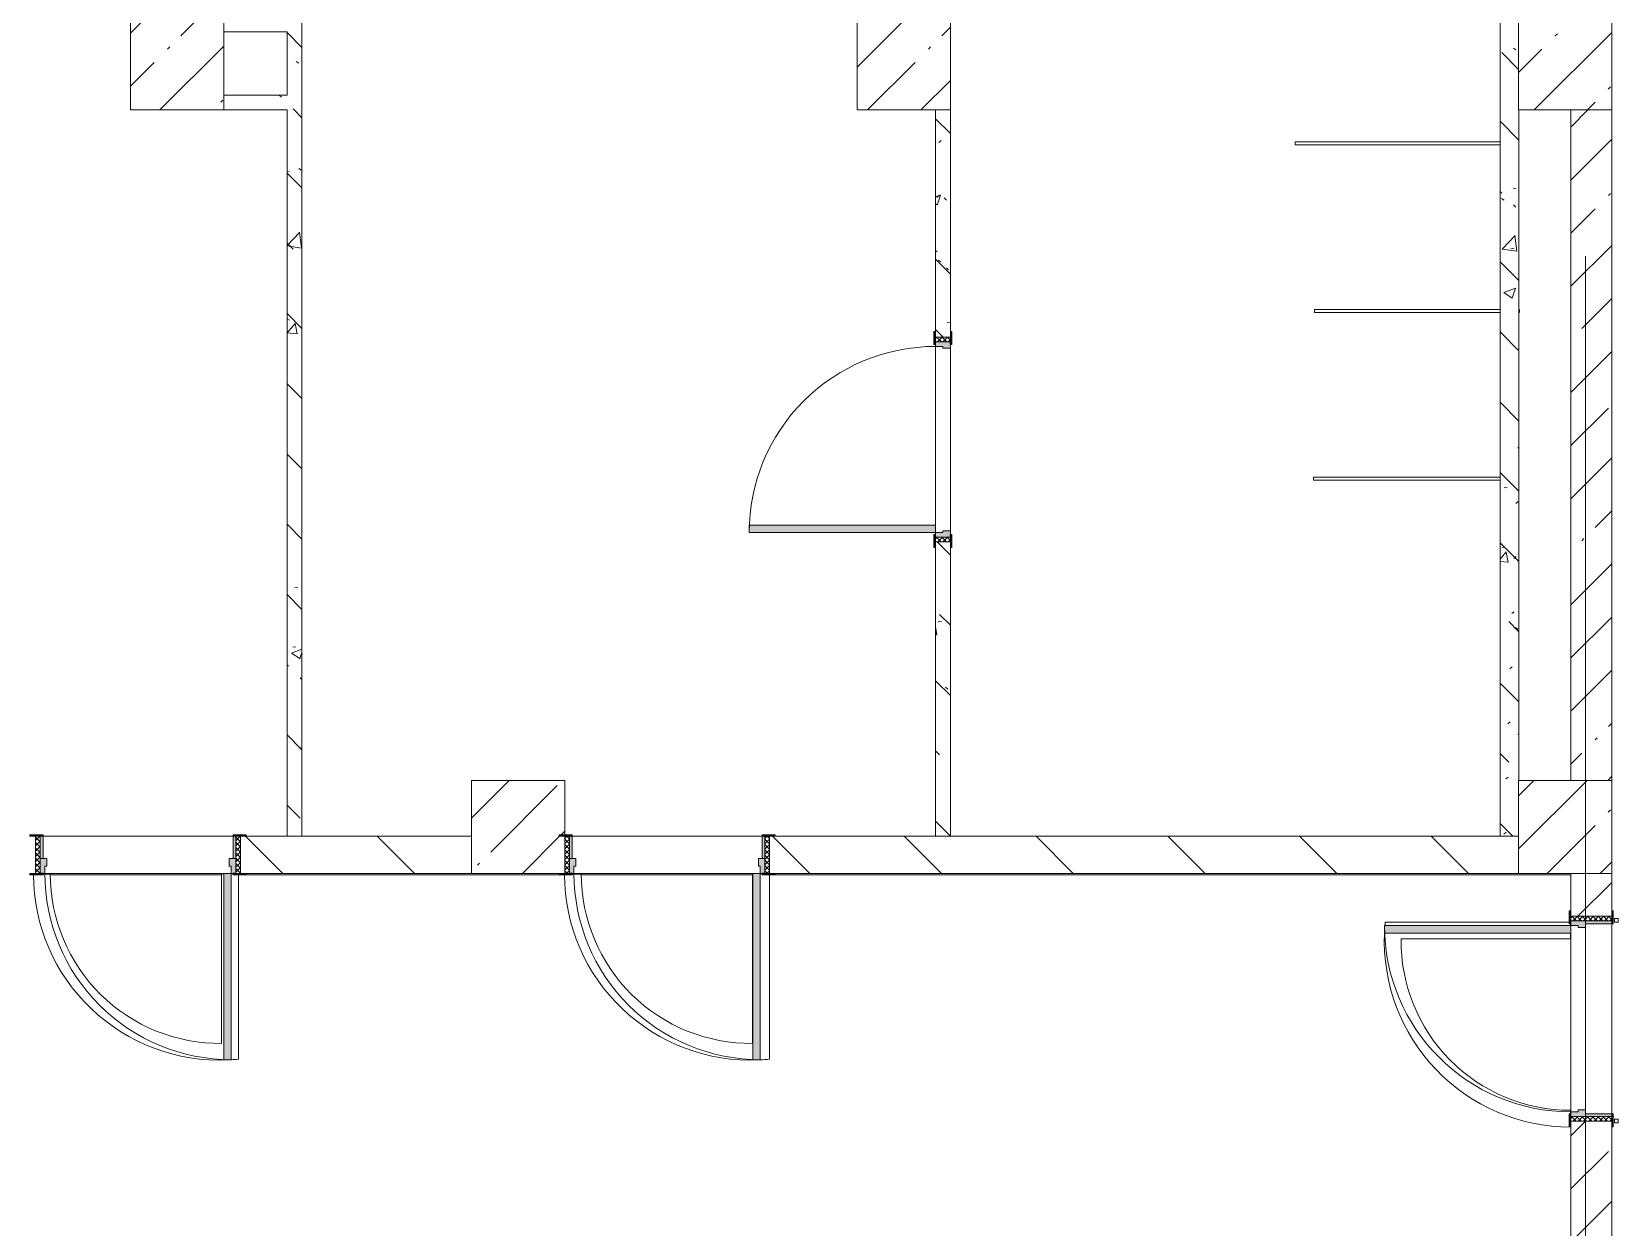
# Model space of a CAD drawing. Header units: millimetres. Extents: x 81633 to 280618, y -8553 to 29000.
# Drawn here: x 221721 to 230237, y 16700 to 23120 of the extents above; entities that cross this region are included whole.
import ezdxf

# ---------------------------------------------------------------- set-up
doc = ezdxf.new("R2010")
doc.units = ezdxf.units.MM
for name, color, linetype, lineweight, true_color in [('A-DOOR-4', 7, 'Continuous', 5, 0xe2e2e2), ('A-DOOR-5', 7, 'Continuous', 5, 0xaaaaaa), ('A-DOOR-FRAM-2', 7, 'Continuous', 5, 0xe2e2e2), ('A-DOOR-FRAM-4', 7, 'Continuous', 5, 0xaaaaaa), ('A-FLOR-2', 7, 'Continuous', 5, 0xaaaaaa), ('I-WALL-7', 7, 'Continuous', 5, 0x787878)]:
    doc.layers.add(name, color=color, linetype=linetype, lineweight=lineweight, true_color=true_color)
for name, color, linetype, lineweight in [('A-GENM-7', 7, 'Continuous', 5), ('A-WALL', 7, 'Continuous', 9), ('A-WALL-2', 7, 'Continuous', 5), ('I-WALL-5', 7, 'Continuous', 5), ('S-COLS-2', 7, 'Continuous', 5), ('Оси', 7, 'Continuous', 9)]:
    doc.layers.add(name, color=color, linetype=linetype, lineweight=lineweight)
pattern_1 = [(45, (145501.93, 0), (-285.1231, 285.1231), []), (45, (145787.05, 0), (-285.1231, 285.1231), [504.031, -100.806, 16.764, -84.042])]
pattern_2 = [(135, (145501.93, 0), (-377.1708, -377.1708), [533.4, -88.9, 17.78, -88.9]), (135, (145501.93, 376.94), (-377.1708, -377.1708), []), (50, (145501.93, 0), (637.6445, -55.7866), [66.675, -733.425]), (355, (145501.9, 0), (-123.3494, 668.699), [53.34, -586.74]), (100.451, (145555.07, -4.65), (514.299, 612.908), [56.665, -623.315]), (46.184, (145501.9, 177.8), (948.7764, -147.15), [100.012, -1100.137]), (96.636, (145581, 165.5), (830.909, 865.997), [84.998, -934.973]), (351.184, (145501.9, 177.8), (830.918, 865.988), [80.01, -880.11]), (21, (145590.83, 133.35), (530.6506, -357.9283), [66.675, -733.425]), (326, (145590.8, 133.35), (216.308, 644.6585), [53.34, -586.74]), (71.451, (145635.05, 103.5), (746.9596, 286.7243), [56.665, -623.315]), (37.5, (145501.93, 0), (10.81053, 295.9426), [16.764, -562.864, 16.764, -578.866, -588.962]), (37.5, (145501.93, 0), (10.81053, 295.9426), [-1175.258, 16.764, -572.198]), (7.5, (145501.93, 0), (233.8692, 350.6318), [16.764, -322.834, 16.764, -549.529, -224.472]), (7.5, (145501.93, 0), (233.8692, 350.6318), [-905.891, 16.764, -207.708]), (327.5, (145303.68, 0), (474.5678, -20.0513), [16.764, -205.486, 16.764, -676.656, -920.115]), (327.5, (145303.68, 0), (474.5678, -20.0513), [-915.67, 16.764, -903.351]), (317.5, (145214.8, 0), (518.4522, 88.9934), [16.764, -272.161, 16.764, -443.738, -653.415]), (317.5, (145214.8, 0), (518.4522, 88.9934), [-749.427, 16.764, -636.651])]

# ---------------------------------------------------------------- blocks, each defined once
blk = doc.blocks.new('BSC_Колонна _Прямоугольная - 500х500-23287078-2_3_3_птичка')
at = {"layer": 'S-COLS-2'}
h = blk.add_hatch(dxfattribs=at)
h.set_pattern_fill('FP_89', color=256, style=0, pattern_type=2)
h.set_pattern_definition([(45, (-84450, -22950), (-285.1231, 285.1231), []), (45, (-84164.88, -22950), (-285.1231, 285.1231), [504.031, -100.806, 16.764, -84.042])])
h.paths.add_polyline_path([(-250, -250), (250, -250), (250, 250), (-250, 250)])
for p, q in [((250, 250), (-250, 250)), ((-250, 250), (-250, -250)), ((250, -250), (250, 250)), ((-250, -250), (250, -250))]:
    blk.add_line(p, q, dxfattribs=at)
blk = doc.blocks.new('BSC_Колонна _Прямоугольная - 500х500-V132-2_3_3_птичка')
at = {"layer": 'S-COLS-2'}
h = blk.add_hatch(dxfattribs=at)
h.set_pattern_fill('FP_108', color=256, style=0, pattern_type=2)
h.set_pattern_definition([(45, (-77000, -22950), (-285.1231, 285.1231), []), (45, (-76714.88, -22950), (-285.1231, 285.1231), [504.031, -100.806, 16.764, -84.042])])
h.paths.add_polyline_path([(-250, -250), (250, -250), (250, 250), (-250, 250)])
for p, q in [((250, 250), (-250, 250)), ((-250, 250), (-250, -250)), ((250, -250), (250, 250)), ((-250, -250), (250, -250))]:
    blk.add_line(p, q, dxfattribs=at)
blk = doc.blocks.new('110_Дверь_СКБ_1Ст_Внутренняя1 - Д-4 1100x2100h_су мгн-V136-2_3_3_птичка')
at = {"layer": 'A-DOOR-4'}
h = blk.add_hatch(color=256, dxfattribs=at)
h.paths.add_polyline_path([(-512.5, 40), (-512.5, -40), (-477.5, -40), (-477.5, 0), (-487.5, 0), (-487.5, 40)])
h.paths.add_polyline_path([(502.5, 0), (502.5, -40), (537.5, -40), (537.5, 40), (512.5, 40), (512.5, 0)])
at = {"layer": 'A-DOOR-5'}
h = blk.add_hatch(dxfattribs=at)
h.set_pattern_fill('FP_8', color=256, style=0, pattern_type=2)
h.set_pattern_definition([(135, (1751.41, 104.685), (-14.14214, -14.14214), []), (225, (1751.41, 104.685), (14.14214, -14.14214), [])])
h.paths.add_polyline_path([(537.5, -40), (562.5, -40), (562.5, 40), (537.5, 40)])
at = {"layer": 'A-DOOR-FRAM-2'}
for points in [[(-487.5, 1040), (-487.5, 40), (-447.5, 40), (-447.5, 1040)], [(-567.5, 40), (-497.5, 40), (-497.5, 48), (-567.5, 48)], [(522.5, 40), (592.5, 40), (592.5, 48), (522.5, 48)], [(-567.5, -48), (-497.5, -48), (-497.5, -40), (-567.5, -40)], [(522.5, -48), (592.5, -48), (592.5, -40), (522.5, -40)]]:
    blk.add_hatch(color=256, dxfattribs=at).paths.add_polyline_path(points)
at = {"layer": 'A-DOOR-FRAM-4'}
h = blk.add_hatch(dxfattribs=at)
h.set_pattern_fill('FP_9', color=256, style=0, pattern_type=2)
h.set_pattern_definition([(45, (-371.384, 104.685), (-14.1421, 14.1421), []), (135, (-371.384, 104.685), (-14.1421, -14.1421), [])])
h.paths.add_polyline_path([(-537.5, -40), (-512.5, -40), (-512.5, 40), (-537.5, 40)])
at = {"layer": 'A-DOOR-5'}
for p, q in [((-487.5, 1040), (-487.5, 40)), ((-447.5, 1040), (-487.5, 1040)), ((-447.5, 40), (-447.5, 1040)), ((-487.5, 40), (-447.5, 40))]:
    blk.add_line(p, q, dxfattribs=at)
blk.add_arc((-487.5, 40), 1000, 360, 90, dxfattribs=at)
at = {"layer": 'A-DOOR-FRAM-4'}
for p, q in [((-497.5, 48), (-567.5, 48)), ((-567.5, 48), (-567.5, 40)), ((-567.5, 40), (-497.5, 40)), ((-512.5, 40), (-537.5, 40)), ((-537.5, 40), (-537.5, -40)), ((-487.5, 40), (-512.5, 40)), ((-512.5, 40), (-512.5, -40)), ((-512.5, -40), (-512.5, 40)), ((-497.5, 40), (-512.5, 40)), ((-512.5, 40), (-512.5, 39)), ((-512.5, 39), (-497.5, 39)), ((-497.5, 40), (-497.5, 48)), ((-497.5, 39), (-497.5, 40)), ((-487.5, 0), (-487.5, 40)), ((-477.5, 0), (-487.5, 0)), ((-477.5, -40), (-477.5, 0)), ((512.5, 0), (502.5, 0)), ((502.5, 0), (502.5, -40)), ((512.5, 40), (512.5, 0)), ((537.5, 40), (512.5, 40)), ((592.5, 48), (522.5, 48)), ((522.5, 48), (522.5, 40)), ((537.5, 40), (522.5, 40)), ((522.5, 40), (522.5, 39)), ((522.5, 40), (592.5, 40)), ((522.5, 39), (537.5, 39)), ((537.5, -40), (537.5, 40)), ((562.5, 40), (537.5, 40)), ((537.5, 40), (537.5, -40)), ((537.5, 39), (537.5, 40)), ((562.5, -40), (562.5, 40)), ((592.5, 40), (592.5, 48)), ((-497.5, -40), (-567.5, -40)), ((-567.5, -40), (-567.5, -48)), ((-567.5, -48), (-497.5, -48)), ((-537.5, -40), (-512.5, -40)), ((-497.5, -39), (-512.5, -39)), ((-512.5, -39), (-512.5, -40)), ((-512.5, -40), (-477.5, -40)), ((-512.5, -40), (-497.5, -40)), ((-497.5, -40), (-497.5, -39)), ((-497.5, -48), (-497.5, -40)), ((502.5, -40), (537.5, -40)), ((537.5, -39), (522.5, -39)), ((522.5, -39), (522.5, -40)), ((522.5, -40), (537.5, -40)), ((592.5, -40), (522.5, -40)), ((522.5, -40), (522.5, -48)), ((522.5, -48), (592.5, -48)), ((537.5, -40), (537.5, -39)), ((537.5, -40), (562.5, -40)), ((592.5, -48), (592.5, -40))]:
    blk.add_line(p, q, dxfattribs=at)
blk = doc.blocks.new('110_Дверь_СКБ_1Ст_Внутренняя1 - Д-4 1100x2100h_су мгн-32375332-2_3_3_птичка')
at = {"layer": 'A-DOOR-4'}
h = blk.add_hatch(color=256, dxfattribs=at)
h.paths.add_polyline_path([(512.5, 100), (512.5, 60), (502.5, 60), (502.5, 20), (537.5, 20), (537.5, 100)])
h.paths.add_polyline_path([(-487.5, 100), (-512.5, 100), (-512.5, 20), (-477.5, 20), (-477.5, 60), (-487.5, 60)])
at = {"layer": 'A-DOOR-5'}
h = blk.add_hatch(dxfattribs=at)
h.set_pattern_fill('FP_22', color=256, style=0, pattern_type=2)
h.set_pattern_definition([(135, (1751.41, 164.685), (-14.14214, -14.14214), []), (225, (1751.41, 164.685), (14.14214, -14.14214), [])])
h.paths.add_polyline_path([(562.5, 100), (537.5, 100), (537.5, -100), (562.5, -100)])
at = {"layer": 'A-DOOR-FRAM-2'}
for points in [[(-487.5, 1100), (-487.5, 100), (-447.5, 100), (-447.5, 1100)], [(-567.5, 108), (-567.5, 100), (-497.5, 100), (-497.5, 108)], [(592.5, 108), (522.5, 108), (522.5, 100), (592.5, 100)], [(-497.5, 20), (-512.5, 20), (-512.5, -100), (-497.5, -100)], [(537.5, 20), (522.5, 20), (522.5, -100), (537.5, -100)], [(-567.5, -100), (-567.5, -108), (-497.5, -108), (-497.5, -100)], [(592.5, -100), (522.5, -100), (522.5, -108), (592.5, -108)]]:
    blk.add_hatch(color=256, dxfattribs=at).paths.add_polyline_path(points)
at = {"layer": 'A-DOOR-FRAM-4'}
h = blk.add_hatch(dxfattribs=at)
h.set_pattern_fill('FP_23', color=256, style=0, pattern_type=2)
h.set_pattern_definition([(45, (-371.384, 164.685), (-14.1421, 14.1421), []), (135, (-371.384, 164.685), (-14.1421, -14.1421), [])])
h.paths.add_polyline_path([(-512.5, 100), (-537.5, 100), (-537.5, -100), (-512.5, -100)])
at = {"layer": 'A-DOOR-5'}
for p, q in [((-487.5, 1100), (-487.5, 100)), ((-447.5, 1100), (-487.5, 1100)), ((-447.5, 100), (-447.5, 1100)), ((-487.5, 100), (-447.5, 100))]:
    blk.add_line(p, q, dxfattribs=at)
blk.add_arc((-487.5, 100), 1000, 360, 90, dxfattribs=at)
at = {"layer": 'A-DOOR-FRAM-4'}
for p, q in [((-497.5, 108), (-567.5, 108)), ((-567.5, 108), (-567.5, 100)), ((-567.5, 100), (-497.5, 100)), ((-512.5, 100), (-537.5, 100)), ((-537.5, 100), (-537.5, -100)), ((-487.5, 100), (-512.5, 100)), ((-512.5, 100), (-512.5, 20)), ((-512.5, -100), (-512.5, 100)), ((-497.5, 100), (-512.5, 100)), ((-512.5, 100), (-512.5, 99)), ((-512.5, 99), (-497.5, 99)), ((-497.5, 100), (-497.5, 108)), ((-497.5, 99), (-497.5, 100)), ((-487.5, 60), (-487.5, 100)), ((512.5, 100), (512.5, 60)), ((537.5, 100), (512.5, 100)), ((592.5, 108), (522.5, 108)), ((522.5, 108), (522.5, 100)), ((537.5, 100), (522.5, 100)), ((522.5, 100), (522.5, 99)), ((522.5, 100), (592.5, 100)), ((522.5, 99), (537.5, 99)), ((537.5, 20), (537.5, 100)), ((562.5, 100), (537.5, 100)), ((537.5, 100), (537.5, -100)), ((537.5, 99), (537.5, 100)), ((562.5, -100), (562.5, 100)), ((592.5, 100), (592.5, 108)), ((-512.5, 20), (-477.5, 20)), ((-497.5, 20), (-512.5, 20)), ((-512.5, 20), (-512.5, -100)), ((-497.5, -100), (-497.5, 20)), ((-477.5, 60), (-487.5, 60)), ((-477.5, 20), (-477.5, 60)), ((512.5, 60), (502.5, 60)), ((502.5, 60), (502.5, 20)), ((502.5, 20), (537.5, 20)), ((537.5, 20), (522.5, 20)), ((522.5, 20), (522.5, -100)), ((537.5, -100), (537.5, 20)), ((-497.5, -100), (-567.5, -100)), ((-567.5, -100), (-567.5, -108)), ((-567.5, -108), (-497.5, -108)), ((-537.5, -100), (-512.5, -100)), ((-512.5, -100), (-497.5, -100)), ((-497.5, -108), (-497.5, -100)), ((522.5, -100), (537.5, -100)), ((592.5, -100), (522.5, -100)), ((522.5, -100), (522.5, -108)), ((522.5, -108), (592.5, -108)), ((537.5, -100), (562.5, -100)), ((592.5, -108), (592.5, -100))]:
    blk.add_line(p, q, dxfattribs=at)
blk = doc.blocks.new('131_Сантехническая перегородка - СП-2-29831410-2_3_3_птичка')
at = {"layer": 'A-GENM-7'}
for p, q in [((0, 8), (1100, 8)), ((1100, 8), (1100, -8)), ((1100, -8), (0, -8))]:
    blk.add_line(p, q, dxfattribs=at)
blk = doc.blocks.new('131_Сантехническая перегородка - СП-2-16286057-2_3_3_птичка')
at = {"layer": 'A-GENM-7'}
for p, q in [((0, 8), (995.7, 8)), ((0, 8), (0, -8)), ((1100, 8), (1100, -8)), ((995.7, -8), (0, -8))]:
    blk.add_line(p, q, dxfattribs=at)
blk = doc.blocks.new('131_Сантехническая перегородка - СП-2-V139-2_3_3_птичка')
at = {"layer": 'A-GENM-7'}
for p, q in [((0, 8), (1000.7, 8)), ((0, 8), (0, -8)), ((1000.7, -8), (0, -8))]:
    blk.add_line(p, q, dxfattribs=at)
blk = doc.blocks.new('110_Дверь_СКБ_1Ст_Внутренняя1 - Д-4 _л_ 1100x2100h_су мгн-V162-2_3_3_птичка')
at = {"layer": 'A-DOOR-4'}
h = blk.add_hatch(color=256, dxfattribs=at)
h.paths.add_polyline_path([(-512.5, 110), (-512.5, 30), (-477.5, 30), (-477.5, 70), (-487.5, 70), (-487.5, 110)])
h.paths.add_polyline_path([(502.5, 70), (502.5, 30), (537.5, 30), (537.5, 110), (512.5, 110), (512.5, 70)])
at = {"layer": 'A-DOOR-5'}
h = blk.add_hatch(dxfattribs=at)
h.set_pattern_fill('FP_20', color=256, style=0, pattern_type=2)
h.set_pattern_definition([(135, (1751.41, 174.685), (-14.14214, -14.14214), []), (225, (1751.41, 174.685), (14.14214, -14.14214), [])])
h.paths.add_polyline_path([(537.5, -110), (562.5, -110), (562.5, 110), (537.5, 110)])
at = {"layer": 'A-DOOR-FRAM-2'}
for points in [[(472.5, 110), (512.5, 110), (512.5, 1110), (472.5, 1110), (472.5, 258.1)], [(-567.5, 110), (-497.5, 110), (-497.5, 118), (-567.5, 118)], [(522.5, 110), (592.5, 110), (592.5, 118), (522.5, 118)], [(-512.5, -110), (-497.5, -110), (-497.5, 30), (-512.5, 30)], [(522.5, -110), (537.5, -110), (537.5, 30), (522.5, 30)], [(-567.5, -118), (-497.5, -118), (-497.5, -110), (-567.5, -110)], [(522.5, -118), (592.5, -118), (592.5, -110), (522.5, -110)]]:
    blk.add_hatch(color=256, dxfattribs=at).paths.add_polyline_path(points)
at = {"layer": 'A-DOOR-FRAM-4'}
h = blk.add_hatch(dxfattribs=at)
h.set_pattern_fill('FP_21', color=256, style=0, pattern_type=2)
h.set_pattern_definition([(45, (-371.384, 174.685), (-14.1421, 14.1421), []), (135, (-371.384, 174.685), (-14.1421, -14.1421), [])])
h.paths.add_polyline_path([(-537.5, -110), (-512.5, -110), (-512.5, 110), (-537.5, 110)])
at = {"layer": 'A-DOOR-5'}
for p, q in [((512.5, 1110), (472.5, 1110)), ((472.5, 1110), (472.5, 110)), ((512.5, 110), (512.5, 1110)), ((472.5, 110), (512.5, 110))]:
    blk.add_line(p, q, dxfattribs=at)
blk.add_arc((512.5, 110), 1000, 90, 180, dxfattribs=at)
at = {"layer": 'A-DOOR-FRAM-4'}
for p, q in [((-497.5, 118), (-567.5, 118)), ((-567.5, 118), (-567.5, 110)), ((-567.5, 110), (-497.5, 110)), ((-512.5, 110), (-537.5, 110)), ((-537.5, 110), (-537.5, -110)), ((-487.5, 110), (-512.5, 110)), ((-512.5, 110), (-512.5, 30)), ((-512.5, -110), (-512.5, 110)), ((-497.5, 110), (-512.5, 110)), ((-512.5, 110), (-512.5, 109)), ((-512.5, 109), (-497.5, 109)), ((-497.5, 110), (-497.5, 118)), ((-497.5, 109), (-497.5, 110)), ((-487.5, 70), (-487.5, 110)), ((512.5, 110), (512.5, 70)), ((537.5, 110), (512.5, 110)), ((592.5, 118), (522.5, 118)), ((522.5, 118), (522.5, 110)), ((537.5, 110), (522.5, 110)), ((522.5, 110), (522.5, 109)), ((522.5, 110), (592.5, 110)), ((522.5, 109), (537.5, 109)), ((537.5, 30), (537.5, 110)), ((562.5, 110), (537.5, 110)), ((537.5, 110), (537.5, -110)), ((537.5, 109), (537.5, 110)), ((562.5, -110), (562.5, 110)), ((592.5, 110), (592.5, 118)), ((-512.5, 30), (-477.5, 30)), ((-497.5, 30), (-512.5, 30)), ((-512.5, 30), (-512.5, -110)), ((-497.5, -110), (-497.5, 30)), ((-477.5, 70), (-487.5, 70)), ((-477.5, 30), (-477.5, 70)), ((512.5, 70), (502.5, 70)), ((502.5, 70), (502.5, 30)), ((502.5, 30), (537.5, 30)), ((537.5, 30), (522.5, 30)), ((522.5, 30), (522.5, -110)), ((537.5, -110), (537.5, 30)), ((-497.5, -110), (-567.5, -110)), ((-567.5, -110), (-567.5, -118)), ((-567.5, -118), (-497.5, -118)), ((-537.5, -110), (-512.5, -110)), ((-512.5, -110), (-497.5, -110)), ((-497.5, -118), (-497.5, -110)), ((522.5, -110), (537.5, -110)), ((592.5, -110), (522.5, -110)), ((522.5, -110), (522.5, -118)), ((522.5, -118), (592.5, -118)), ((537.5, -110), (562.5, -110)), ((592.5, -118), (592.5, -110))]:
    blk.add_line(p, q, dxfattribs=at)
blk = doc.blocks.new('BSC_Колонна _Прямоугольная - 500х500-V182-2_3_3_птичка')
at = {"layer": 'S-COLS-2'}
h = blk.add_hatch(dxfattribs=at)
h.set_pattern_fill('FP_142', color=256, style=0, pattern_type=2)
h.set_pattern_definition([(45, (-78830, -18850), (-285.1231, 285.1231), []), (45, (-78544.88, -18850), (-285.1231, 285.1231), [504.031, -100.806, 16.764, -84.042])])
h.paths.add_polyline_path([(-250, -250), (250, -250), (250, -50), (220, -50), (220, -42), (250, -42), (250, 250), (-250, 250), (-250, -189.5)])
for p, q in [((250, 250), (-250, 250)), ((-250, 250), (-250, -250)), ((250, -42), (250, 250)), ((-250, -250), (220, -250))]:
    blk.add_line(p, q, dxfattribs=at)
blk = doc.blocks.new('BSC_Колонна _Прямоугольная - 500х500-V183-2_3_3_птичка')
at = {"layer": 'S-COLS-2'}
h = blk.add_hatch(dxfattribs=at)
h.set_pattern_fill('FP_143', color=256, style=0, pattern_type=2)
h.set_pattern_definition([(45, (-84450, -18850), (-285.1231, 285.1231), []), (45, (-84164.88, -18850), (-285.1231, 285.1231), [504.031, -100.806, 16.764, -84.042])])
h.paths.add_polyline_path([(-250, -250), (250, -250), (250, 250), (-250, 250), (-250, -189.5)])
for p, q in [((250, 250), (-250, 250)), ((-250, 250), (-250, -250)), ((250, -250), (250, 250)), ((-250, -250), (250, -250))]:
    blk.add_line(p, q, dxfattribs=at)
blk = doc.blocks.new('BSC_Колонна _Прямоугольная - 500х500-V184-2_3_3_птичка')
at = {"layer": 'S-COLS-2'}
h = blk.add_hatch(dxfattribs=at)
h.set_pattern_fill('FP_144', color=256, style=0, pattern_type=2)
h.set_pattern_definition([(45, (-80900, -22950), (-285.1231, 285.1231), []), (45, (-80614.88, -22950), (-285.1231, 285.1231), [504.031, -100.806, 16.764, -84.042])])
h.paths.add_polyline_path([(-250, -250), (250, -250), (250, 250), (-250, 250)])
for p, q in [((250, 250), (-250, 250)), ((-250, 250), (-250, -250)), ((250, -250), (250, 250)), ((-250, -250), (250, -250))]:
    blk.add_line(p, q, dxfattribs=at)

msp = doc.modelspace()

# ---------------------------------------------------------------- hatches: boundary and pattern name
at = {"layer": 'I-WALL-5'}
h = msp.add_hatch(dxfattribs=at)
h.set_pattern_fill('FP_88', color=256, style=0, pattern_type=2)
h.set_pattern_definition(pattern_1)
h.paths.add_polyline_path([(230201.9, 15150), (230201.9, 15530), (229981.9, 15530), (229981.9, 15150)])
h.paths.add_polyline_path([(229981.9, 18570), (230201.9, 18570), (230201.9, 18600), (229981.9, 18600)])
h.paths.add_polyline_path([(230201.9, 19100), (230201.9, 22700), (229981.9, 22700), (229981.9, 19100), (229990.4, 19100)])
h.paths.add_polyline_path([(230106, 23200), (230201.9, 23200), (230201.9, 26600), (229981.9, 26600), (229981.9, 23200)])
h = msp.add_hatch(dxfattribs=at)
h.set_pattern_fill('FP_91', color=256, style=0, pattern_type=2)
h.set_pattern_definition([(135, (145501.93, 0), (-353.5534, -353.5534), [])])
h.paths.add_polyline_path([(222841.9, 18600), (224081.9, 18600), (224081.9, 18800), (222841.9, 18800), (222841.9, 18660.5)])
h.paths.add_polyline_path([(225711.9, 18600), (229701.9, 18600), (229701.9, 18800), (225681.9, 18800), (225681.9, 18600)])
h.paths.add_polyline_path([(219041.9, 18600), (219041.9, 18800), (212261.9, 18800), (212261.9, 18600), (218383, 18600)])
h.paths.add_polyline_path([(221741.9, 18600), (221741.9, 18800), (219541.9, 18800), (219541.9, 18600), (221711.9, 18600)])
h = msp.add_hatch(dxfattribs=at)
h.set_pattern_fill('FP_88', color=256, style=0, pattern_type=2)
h.set_pattern_definition(pattern_1)
h.paths.add_polyline_path([(229981.9, 15530), (230201.9, 15530), (230201.9, 17270), (229981.9, 17270), (229981.9, 16050)])
h.paths.add_polyline_path([(230201.9, 18370), (230201.9, 18570), (229981.9, 18570), (229981.9, 18370)])
at = {"layer": 'I-WALL-7'}
h = msp.add_hatch(dxfattribs=at)
h.set_pattern_fill('FP_95', color=256, style=0, pattern_type=2)
h.set_pattern_definition(pattern_2)
h.paths.add_polyline_path([(223091.9, 18800), (223171.9, 18800), (223171.9, 26900), (223091.9, 26900), (223091.9, 19843.7)])
h = msp.add_hatch(dxfattribs=at)
h.set_pattern_fill('FP_95', color=256, style=0, pattern_type=2)
h.set_pattern_definition(pattern_2)
h.paths.add_polyline_path([(229701.9, 18800), (229701.9, 26900), (229602.6, 26900), (229602.6, 18800)])
h = msp.add_hatch(dxfattribs=at)
h.set_pattern_fill('FP_95', color=256, style=0, pattern_type=2)
h.set_pattern_definition(pattern_2)
h.paths.add_polyline_path([(223091.9, 22700), (223091.9, 22780), (222751.9, 22780), (222751.9, 22700)])
h = msp.add_hatch(dxfattribs=at)
h.set_pattern_fill('FP_95', color=256, style=0, pattern_type=2)
h.set_pattern_definition(pattern_2)
h.paths.add_polyline_path([(226651.9, 18800), (226651.9, 20380), (226571.9, 20380), (226571.9, 18800)])
h.paths.add_polyline_path([(226571.9, 21480), (226651.9, 21480), (226651.9, 22700), (226571.9, 22700), (226571.9, 21510)])

# ---------------------------------------------------------------- linework, layer by layer
at = {"layer": 'A-FLOR-2'}
for p, q in [((221820.8, 18596.6), (221781.9, 18596.6)), ((222740.8, 18592.9), (221821, 18592.9)), ((222751.9, 18597.6), (222740.8, 18597.6)), ((222740.8, 18597.6), (222740.8, 17687.6)), ((222801.9, 18597.6), (222791.9, 18597.6)), ((222830.8, 17602.6), (222830.8, 18592)), ((224551.9, 18592.9), (222871.9, 18592.9)), ((224670.8, 18596.6), (224621.9, 18596.6)), ((225590.8, 18592.9), (224671, 18592.9)), ((225590.8, 18597.6), (225590.8, 17687.6)), ((225641.9, 18597.6), (225631.9, 18597.6)), ((225680.8, 17602.6), (225680.8, 18592)), ((229981.9, 18592.9), (225711.9, 18592.9)), ((229973.9, 18338.2), (228986, 18338.2)), ((229981, 18320), (229981, 18330)), ((229071, 18248.2), (229981, 18248.2)), ((229981, 18248.2), (229981, 18280)), ((229980, 17310), (229980, 17328.2))]:
    msp.add_line(p, q, dxfattribs=at)
for centre, radius, start, end in [((222730.8, 18597.6), 1000, 180.32046, 272.39422), ((222730.8, 18597.6), 910, 180.06296, 270.62964), ((225580.8, 18597.6), 1000, 180.32046, 272.39422), ((225580.8, 18597.6), 910, 180.06296, 270.62964), ((229981, 18238.2), 1000, 174.26083, 175.30446), ((229981, 18238.2), 1000, 177.59974, 269.9427), ((229981, 18238.2), 910, 179.37036, 269.93704), ((222730.8, 18597.6), 1000, 273.50823, 275.73917), ((225580.8, 18597.6), 1000, 272.93441, 275.73917)]:
    msp.add_arc(centre, radius, start, end, dxfattribs=at)
at = {"layer": 'A-WALL'}
for p, q in [((223091.9, 18800), (223171.9, 18800)), ((226571.9, 18800), (226651.9, 18800)), ((229602.6, 18800), (229701.9, 18800))]:
    msp.add_line(p, q, dxfattribs=at)
at = {"layer": 'A-WALL-2'}
for p, q in [((230236.9, 18358.5), (230216.9, 18358.5)), ((230216.9, 18358.5), (230216.9, 18338.5)), ((230216.9, 18338.5), (230236.9, 18338.5)), ((230236.9, 18338.5), (230236.9, 18358.5)), ((230236.9, 17280), (230216.9, 17280)), ((230216.9, 17280), (230216.9, 17260)), ((230216.9, 17260), (230236.9, 17260)), ((230236.9, 17260), (230236.9, 17280))]:
    msp.add_line(p, q, dxfattribs=at)
at = {"layer": 'I-WALL-5'}
for p, q in [((223171.9, 18800), (223171.9, 26900)), ((229602.6, 23420), (229602.6, 18800)), ((222751.9, 23120), (223091.9, 23120)), ((223091.9, 23120), (223091.9, 22780)), ((223091.9, 22780), (222751.9, 22780)), ((222751.9, 22700), (223091.9, 22700)), ((223091.9, 22700), (223091.9, 18800)), ((226571.9, 22700), (226571.9, 21510)), ((226651.9, 21510), (226651.9, 22700)), ((229702.6, 19100), (229702.6, 22700)), ((229981.9, 22700), (229981.9, 19100)), ((230201.9, 19100), (230201.9, 22700)), ((226571.9, 20470), (226571.9, 21430)), ((226651.9, 21420), (226651.9, 20440)), ((226571.9, 20350), (226571.9, 18800)), ((226651.9, 18800), (226651.9, 20350)), ((221781.9, 18800), (222801.9, 18800)), ((223091.9, 18800), (222871.9, 18800)), ((224081.9, 18800), (223171.9, 18800)), ((224621.9, 18800), (225641.9, 18800)), ((226571.9, 18800), (225711.9, 18800)), ((229602.6, 18800), (226651.9, 18800)), ((222751.9, 18600), (221791.9, 18600)), ((222871.9, 18600), (224081.9, 18600)), ((225591.9, 18600), (224631.9, 18600)), ((225711.9, 18600), (229701.9, 18600)), ((229981.9, 18600), (229981.9, 18570)), ((229981.9, 18570), (229981.9, 18400)), ((230201.9, 18570), (230201.9, 18600)), ((230201.9, 18400), (230201.9, 18570)), ((230201.9, 18330), (230201.9, 17310)), ((229981.9, 17320), (229981.9, 18280)), ((229981.9, 17240), (229981.9, 16130)), ((230201.9, 11550), (230201.9, 17240))]:
    msp.add_line(p, q, dxfattribs=at)
at = {"layer": 'Оси'}
msp.add_line((230061.9, 10029.8), (230061.9, 21915.1), dxfattribs=at)

# ---------------------------------------------------------------- block references
at = {"layer": 'A-DOOR-5'}
for name, p, rotation in [('110_Дверь_СКБ_1Ст_Внутренняя1 - Д-4 1100x2100h_су мгн-V136-2_3_3_птичка', (226611.9, 20917.5), 89.99999999999984), ('110_Дверь_СКБ_1Ст_Внутренняя1 - Д-4 1100x2100h_су мгн-32375332-2_3_3_птичка', (222304.4, 18700), 180), ('110_Дверь_СКБ_1Ст_Внутренняя1 - Д-4 1100x2100h_су мгн-32375332-2_3_3_птичка', (225144.4, 18700), 180), ('110_Дверь_СКБ_1Ст_Внутренняя1 - Д-4 _л_ 1100x2100h_су мгн-V162-2_3_3_птичка', (230091.9, 17807.5), 89.9999999999999)]:
    msp.add_blockref(name, p, dxfattribs=dict(at, rotation=rotation))
at = {"layer": 'A-GENM-7', "rotation": 180}
msp.add_blockref('131_Сантехническая перегородка - СП-2-29831410-2_3_3_птичка', (229602.6, 22520), dxfattribs=at)
at = {"layer": 'A-GENM-7'}
for name, p in [('131_Сантехническая перегородка - СП-2-16286057-2_3_3_птичка', (228606.9, 21620)), ('131_Сантехническая перегородка - СП-2-V139-2_3_3_птичка', (228601.9, 20720))]:
    msp.add_blockref(name, p, dxfattribs=at)
at = {"layer": 'S-COLS-2'}
for name, p in [('BSC_Колонна _Прямоугольная - 500х500-V132-2_3_3_птичка', (222501.9, 22950)), ('BSC_Колонна _Прямоугольная - 500х500-V184-2_3_3_птичка', (226401.9, 22950)), ('BSC_Колонна _Прямоугольная - 500х500-23287078-2_3_3_птичка', (229951.9, 22950)), ('BSC_Колонна _Прямоугольная - 500х500-V182-2_3_3_птичка', (224331.9, 18850)), ('BSC_Колонна _Прямоугольная - 500х500-V183-2_3_3_птичка', (229951.9, 18850))]:
    msp.add_blockref(name, p, dxfattribs=at)

doc.saveas('drawing.dxf')
